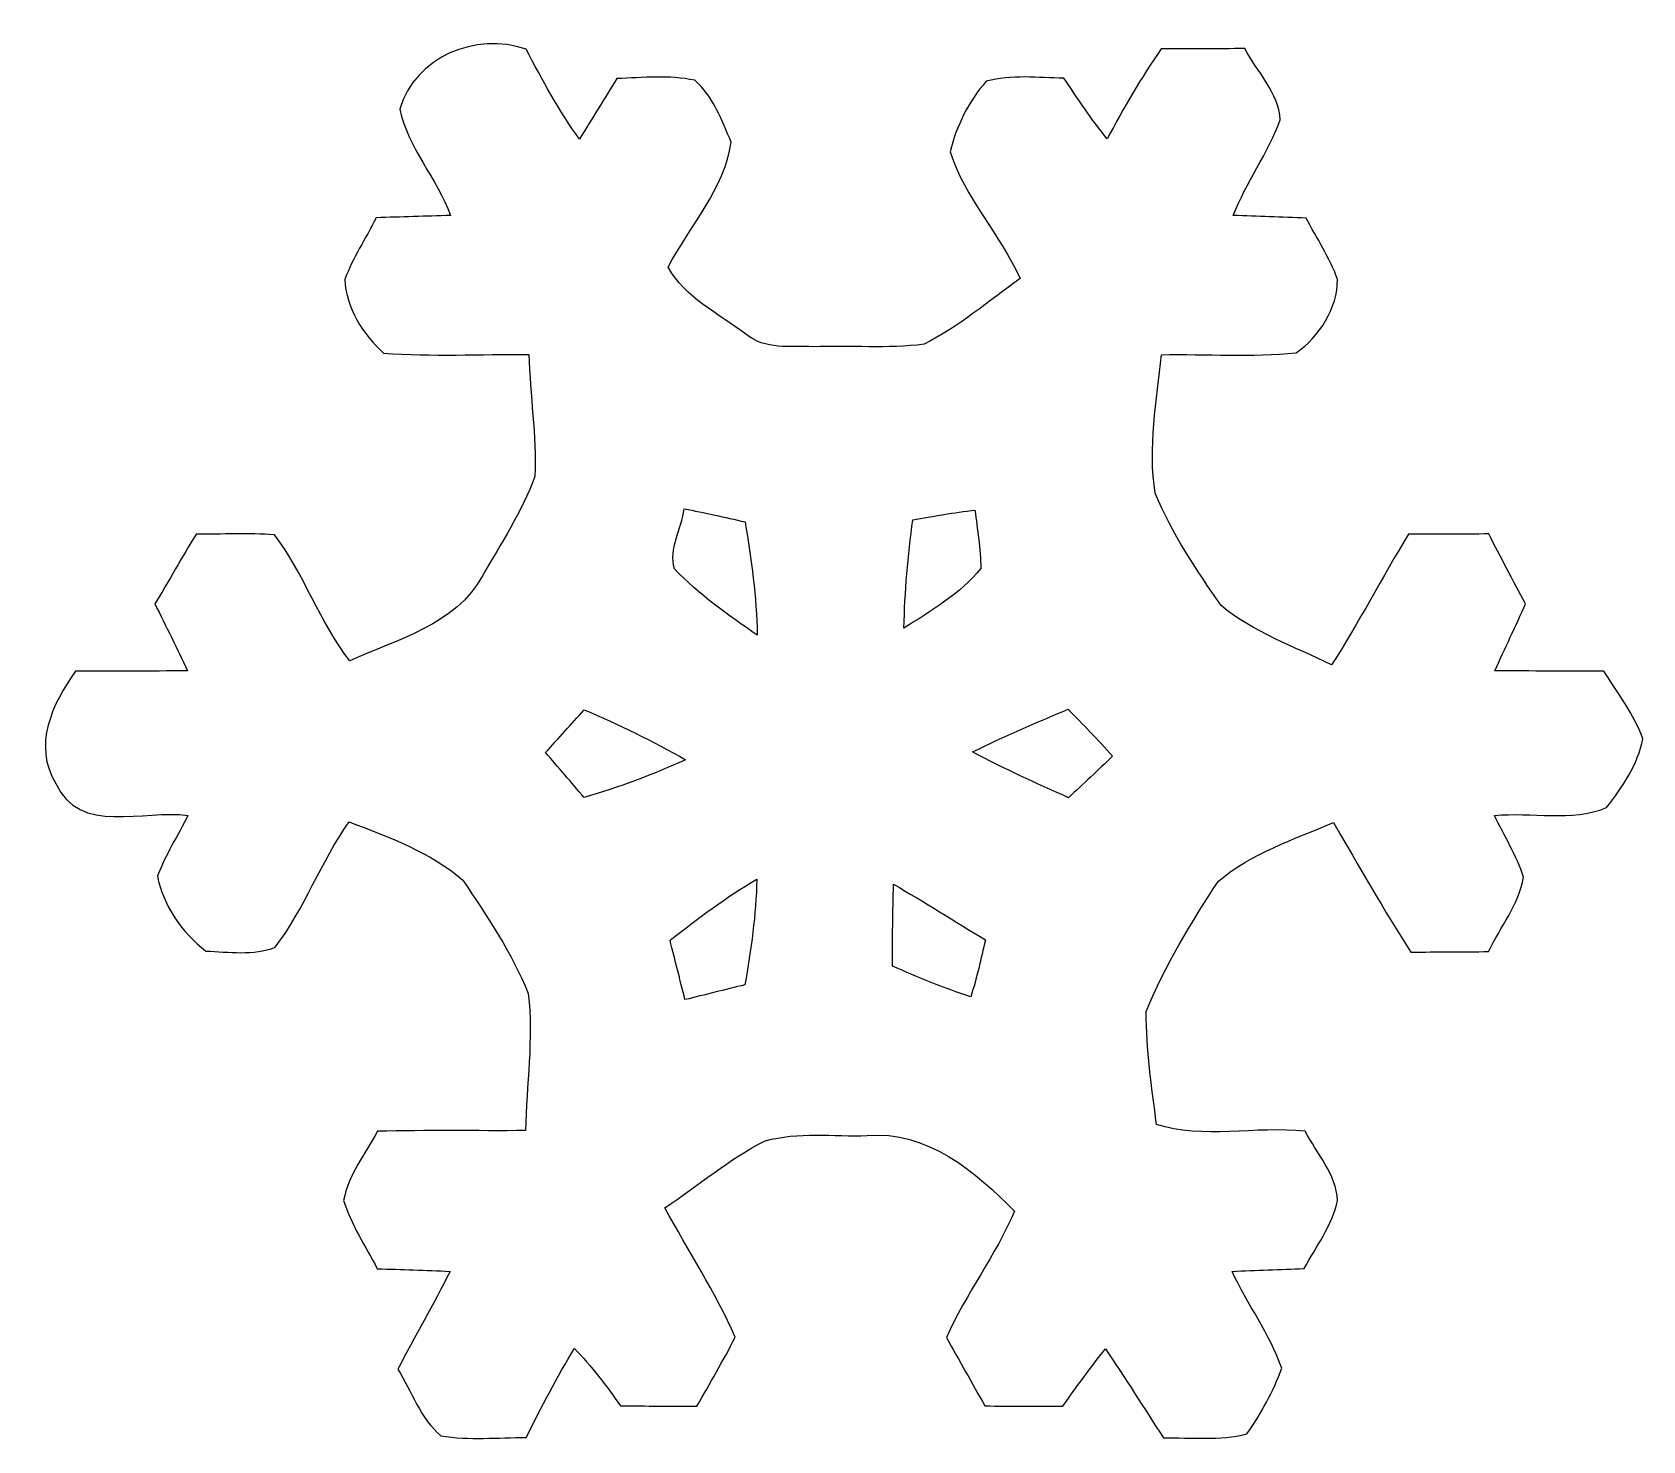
# Model space of a CAD drawing. Header units: centimetres. Extents: x -12.4 to 12.4, y -13.3 to 13.3.
# Drawn here: x -12.4 to -6.99, y -13.33 to -8.6 of the extents above; entities that cross this region are included whole.
import ezdxf

# ---------------------------------------------------------------- set-up
doc = ezdxf.new("R2010")
doc.units = ezdxf.units.CM
doc.header["$MEASUREMENT"] = 0
doc.layers.add('Camada 1', color=7, linetype='Continuous')

msp = doc.modelspace()

# ---------------------------------------------------------------- linework, layer by layer
at = {"layer": 'Camada 1', "color": 156}
for points, knots in [([(-11.164, -8.85542), (-11.11037, -8.67692), (-10.90965, -8.59649), (-10.73925, -8.65328), (-10.73925, -8.65328), (-10.68492, -8.757), (-10.62919, -8.86071), (-10.56005, -8.95561), (-10.56005, -8.95561), (-10.51736, -8.88824), (-10.47608, -8.82015), (-10.43481, -8.75242), (-10.43481, -8.75242), (-10.34768, -8.74959), (-10.25877, -8.73972), (-10.1727, -8.75805), (-10.1727, -8.75805), (-10.11201, -8.81167), (-10.08168, -8.89246), (-10.05063, -8.96584), (-10.05063, -8.96584), (-10.07286, -9.12388), (-10.18998, -9.24806), (-10.2623, -9.38635), (-10.2623, -9.38635), (-10.20621, -9.48796), (-10.09156, -9.54263), (-10.00089, -9.61143), (-10.00089, -9.61143), (-9.93704, -9.6647), (-9.85131, -9.65059), (-9.77477, -9.65341), (-9.77477, -9.65341), (-9.65059, -9.64952), (-9.5257, -9.66011), (-9.40258, -9.6453), (-9.40258, -9.6453), (-9.28616, -9.58568), (-9.18492, -9.501), (-9.08014, -9.4241), (-9.08014, -9.4241), (-9.14682, -9.27593), (-9.26605, -9.15317), (-9.31474, -8.99829), (-9.31474, -8.99829), (-9.29393, -8.91151), (-9.25265, -8.82826), (-9.19339, -8.76158), (-9.19339, -8.76158), (-9.10872, -8.7376), (-9.01911, -8.7503), (-8.93233, -8.75064), (-8.93233, -8.75064), (-8.88682, -8.82049), (-8.83955, -8.88965), (-8.78734, -8.95526), (-8.78734, -8.95526), (-8.7323, -8.85119), (-8.67304, -8.74959), (-8.60565, -8.65292), (-8.60565, -8.65292), (-8.51182, -8.65222), (-8.41833, -8.65222), (-8.32449, -8.65152), (-8.32449, -8.65152), (-8.28428, -8.72983), (-8.21019, -8.80004), (-8.20596, -8.89105), (-8.20596, -8.89105), (-8.24723, -9.00324), (-8.32026, -9.10061), (-8.36365, -9.21244), (-8.36365, -9.21244), (-8.28216, -9.21526), (-8.20067, -9.21773), (-8.11882, -9.22126), (-8.11882, -9.22126), (-8.08284, -9.28899), (-8.04015, -9.35389), (-8.01334, -9.42693), (-8.01334, -9.42693), (-8.01334, -9.52534), (-8.07367, -9.61777), (-8.15199, -9.67422), (-8.15199, -9.67422), (-8.30227, -9.68869), (-8.45361, -9.67739), (-8.60459, -9.68058), (-8.60459, -9.68058), (-8.62083, -9.83473), (-8.65081, -9.99172), (-8.62576, -10.14623), (-8.62576, -10.14623), (-8.57002, -10.281), (-8.48713, -10.40377), (-8.40457, -10.52335), (-8.40457, -10.52335), (-8.29627, -10.61437), (-8.15833, -10.66024), (-8.0331, -10.72303), (-8.0331, -10.72303), (-7.94138, -10.5798), (-7.86411, -10.42846), (-7.77487, -10.28381), (-7.77487, -10.28381), (-7.68526, -10.28381), (-7.59495, -10.28347), (-7.505, -10.28276), (-7.505, -10.28276), (-7.46512, -10.36143), (-7.42385, -10.43939), (-7.38152, -10.51736), (-7.38152, -10.51736), (-7.41503, -10.59249), (-7.45067, -10.66694), (-7.48454, -10.74242), (-7.48454, -10.74242), (-7.36247, -10.74349), (-7.24076, -10.7442), (-7.1187, -10.74349), (-7.1187, -10.74349), (-7.07284, -10.81758), (-7.0171, -10.88777), (-6.98782, -10.97104), (-6.98782, -10.97104), (-7.00405, -11.05782), (-7.0566, -11.13367), (-7.10952, -11.20245), (-7.10952, -11.20245), (-7.22806, -11.25078), (-7.36141, -11.21728), (-7.48629, -11.22856), (-7.48629, -11.22856), (-7.45384, -11.29736), (-7.41186, -11.36261), (-7.38823, -11.43599), (-7.38823, -11.43599), (-7.40445, -11.52771), (-7.46619, -11.60356), (-7.50605, -11.68646), (-7.50605, -11.68646), (-7.59319, -11.68681), (-7.68032, -11.68717), (-7.7671, -11.68822), (-7.7671, -11.68822), (-7.85812, -11.5457), (-7.94243, -11.39895), (-8.02675, -11.25255), (-8.02675, -11.25255), (-8.15975, -11.30828), (-8.30192, -11.35661), (-8.41375, -11.44939), (-8.41375, -11.44939), (-8.50477, -11.58909), (-8.59402, -11.73302), (-8.65611, -11.8879), (-8.65611, -11.8879), (-8.65681, -12.0149), (-8.63741, -12.1412), (-8.62153, -12.26714), (-8.62153, -12.26714), (-8.46807, -12.31759), (-8.28674, -12.27208), (-8.12235, -12.29006), (-8.12235, -12.29006), (-8.08214, -12.36486), (-8.01863, -12.43471), (-8.01299, -12.5229), (-8.01299, -12.5229), (-8.03239, -12.60615), (-8.08425, -12.67741), (-8.12553, -12.7515), (-8.12553, -12.7515), (-8.20632, -12.75467), (-8.28709, -12.75715), (-8.36788, -12.76103), (-8.36788, -12.76103), (-8.31673, -12.87144), (-8.24089, -12.97057), (-8.20102, -13.08664), (-8.20102, -13.08664), (-8.22924, -13.16496), (-8.27016, -13.23869), (-8.31779, -13.30749), (-8.31779, -13.30749), (-8.40951, -13.33041), (-8.50512, -13.31911), (-8.59825, -13.32052), (-8.59825, -13.32052), (-8.66316, -13.22069), (-8.72666, -13.12016), (-8.79263, -13.02137), (-8.79263, -13.02137), (-8.84342, -13.08311), (-8.88964, -13.14874), (-8.93621, -13.21364), (-8.93621, -13.21364), (-9.0237, -13.21399), (-9.11083, -13.21399), (-9.19832, -13.21328), (-9.19832, -13.21328), (-9.24101, -13.13638), (-9.28475, -13.05984), (-9.32744, -12.98327), (-9.32744, -12.98327), (-9.26218, -12.83582), (-9.16128, -12.7074), (-9.09884, -12.55923), (-9.09884, -12.55923), (-9.22725, -12.42659), (-9.39553, -12.28583), (-9.59308, -12.30453), (-9.59308, -12.30453), (-9.70738, -12.30841), (-9.82486, -12.29184), (-9.93633, -12.32217), (-9.93633, -12.32217), (-10.05769, -12.3825), (-10.1607, -12.47315), (-10.27359, -12.5476), (-10.27359, -12.5476), (-10.19386, -12.69223), (-10.10355, -12.83124), (-10.03688, -12.98256), (-10.03688, -12.98256), (-10.07744, -13.06089), (-10.12119, -13.13744), (-10.16564, -13.21399), (-10.16564, -13.21399), (-10.25137, -13.21364), (-10.33674, -13.21364), (-10.42211, -13.21293), (-10.42211, -13.21293), (-10.46973, -13.14555), (-10.51983, -13.07958), (-10.57698, -13.02032), (-10.57698, -13.02032), (-10.63589, -13.11663), (-10.68846, -13.21717), (-10.7389, -13.31877), (-10.7389, -13.31877), (-10.83416, -13.31948), (-10.93082, -13.32934), (-11.02536, -13.31348), (-11.02536, -13.31348), (-11.09556, -13.25703), (-11.12273, -13.16355), (-11.17035, -13.08981), (-11.17035, -13.08981), (-11.11285, -12.97939), (-11.05005, -12.87215), (-10.99502, -12.76103), (-10.99502, -12.76103), (-11.07651, -12.75679), (-11.158, -12.75467), (-11.2395, -12.75221), (-11.2395, -12.75221), (-11.27901, -12.6767), (-11.32699, -12.60439), (-11.35238, -12.52255), (-11.35238, -12.52255), (-11.33687, -12.43612), (-11.27901, -12.36591), (-11.23879, -12.29006), (-11.23879, -12.29006), (-11.07298, -12.28619), (-10.90717, -12.28901), (-10.74102, -12.28794), (-10.74102, -12.28794), (-10.73855, -12.1345), (-10.71386, -11.97997), (-10.73255, -11.82722), (-10.73255, -11.82722), (-10.78582, -11.6907), (-10.87119, -11.56828), (-10.95162, -11.44622), (-10.95162, -11.44622), (-11.06099, -11.35274), (-11.20034, -11.30053), (-11.33404, -11.25044), (-11.33404, -11.25044), (-11.42929, -11.38344), (-11.48326, -11.54182), (-11.5824, -11.67165), (-11.5824, -11.67165), (-11.65577, -11.69987), (-11.73832, -11.68822), (-11.81522, -11.68435), (-11.81522, -11.68435), (-11.8946, -11.62368), (-11.95951, -11.53089), (-11.97786, -11.43175), (-11.97786, -11.43175), (-11.9507, -11.36085), (-11.90942, -11.29629), (-11.87555, -11.22856), (-11.87555, -11.22856), (-12.0216, -11.20739), (-12.2428, -11.29665), (-12.319, -11.12131), (-12.319, -11.12131), (-12.39872, -10.99361), (-12.33028, -10.85285), (-12.25373, -10.74384), (-12.25373, -10.74384), (-12.12779, -10.7442), (-12.0022, -10.7442), (-11.87661, -10.74242), (-11.87661, -10.74242), (-11.91189, -10.66658), (-11.94999, -10.59285), (-11.98633, -10.51806), (-11.98633, -10.51806), (-11.93976, -10.43975), (-11.89495, -10.36109), (-11.84839, -10.28347), (-11.84839, -10.28347), (-11.76055, -10.28381), (-11.67236, -10.27959), (-11.58451, -10.28559), (-11.58451, -10.28559), (-11.48468, -10.4161), (-11.43423, -10.57909), (-11.33157, -10.70926), (-11.33157, -10.70926), (-11.17282, -10.6359), (-10.97527, -10.58898), (-10.88637, -10.42317), (-10.88637, -10.42317), (-10.82286, -10.31451), (-10.75372, -10.20726), (-10.70963, -10.08909), (-10.70963, -10.08909), (-10.70468, -9.95221), (-10.7262, -9.81604), (-10.73008, -9.67916), (-10.73008, -9.67916), (-10.89271, -9.67846), (-11.05569, -9.68728), (-11.21798, -9.67493), (-11.21798, -9.67493), (-11.28783, -9.61319), (-11.34392, -9.52146), (-11.34886, -9.42764), (-11.34886, -9.42764), (-11.32098, -9.35496), (-11.2783, -9.28899), (-11.24267, -9.22019), (-11.24267, -9.22019), (-11.15942, -9.21737), (-11.07651, -9.21526), (-10.99326, -9.21208), (-10.99326, -9.21208), (-11.03947, -9.08826), (-11.13542, -8.98525), (-11.164, -8.85542)], [0, 0, 0, 0, 0.0111111, 0.0111111, 0.0111111, 0.0111111, 0.0222222, 0.0222222, 0.0222222, 0.0222222, 0.0333333, 0.0333333, 0.0333333, 0.0333333, 0.0444444, 0.0444444, 0.0444444, 0.0444444, 0.0555556, 0.0555556, 0.0555556, 0.0555556, 0.0666667, 0.0666667, 0.0666667, 0.0666667, 0.0777778, 0.0777778, 0.0777778, 0.0777778, 0.0888889, 0.0888889, 0.0888889, 0.0888889, 0.1, 0.1, 0.1, 0.1, 0.1111111, 0.1111111, 0.1111111, 0.1111111, 0.1222222, 0.1222222, 0.1222222, 0.1222222, 0.1333333, 0.1333333, 0.1333333, 0.1333333, 0.1444444, 0.1444444, 0.1444444, 0.1444444, 0.1555556, 0.1555556, 0.1555556, 0.1555556, 0.1666667, 0.1666667, 0.1666667, 0.1666667, 0.1777778, 0.1777778, 0.1777778, 0.1777778, 0.1888889, 0.1888889, 0.1888889, 0.1888889, 0.2, 0.2, 0.2, 0.2, 0.2111111, 0.2111111, 0.2111111, 0.2111111, 0.2222222, 0.2222222, 0.2222222, 0.2222222, 0.2333333, 0.2333333, 0.2333333, 0.2333333, 0.2444444, 0.2444444, 0.2444444, 0.2444444, 0.2555556, 0.2555556, 0.2555556, 0.2555556, 0.2666667, 0.2666667, 0.2666667, 0.2666667, 0.2777778, 0.2777778, 0.2777778, 0.2777778, 0.2888889, 0.2888889, 0.2888889, 0.2888889, 0.3, 0.3, 0.3, 0.3, 0.3111111, 0.3111111, 0.3111111, 0.3111111, 0.3222222, 0.3222222, 0.3222222, 0.3222222, 0.3333333, 0.3333333, 0.3333333, 0.3333333, 0.3444444, 0.3444444, 0.3444444, 0.3444444, 0.3555556, 0.3555556, 0.3555556, 0.3555556, 0.3666667, 0.3666667, 0.3666667, 0.3666667, 0.3777778, 0.3777778, 0.3777778, 0.3777778, 0.3888889, 0.3888889, 0.3888889, 0.3888889, 0.4, 0.4, 0.4, 0.4, 0.4111111, 0.4111111, 0.4111111, 0.4111111, 0.4222222, 0.4222222, 0.4222222, 0.4222222, 0.4333333, 0.4333333, 0.4333333, 0.4333333, 0.4444444, 0.4444444, 0.4444444, 0.4444444, 0.4555556, 0.4555556, 0.4555556, 0.4555556, 0.4666667, 0.4666667, 0.4666667, 0.4666667, 0.4777778, 0.4777778, 0.4777778, 0.4777778, 0.4888889, 0.4888889, 0.4888889, 0.4888889, 0.5, 0.5, 0.5, 0.5, 0.5111111, 0.5111111, 0.5111111, 0.5111111, 0.5222222, 0.5222222, 0.5222222, 0.5222222, 0.5333333, 0.5333333, 0.5333333, 0.5333333, 0.5444444, 0.5444444, 0.5444444, 0.5444444, 0.5555556, 0.5555556, 0.5555556, 0.5555556, 0.5666667, 0.5666667, 0.5666667, 0.5666667, 0.5777778, 0.5777778, 0.5777778, 0.5777778, 0.5888889, 0.5888889, 0.5888889, 0.5888889, 0.6, 0.6, 0.6, 0.6, 0.6111111, 0.6111111, 0.6111111, 0.6111111, 0.6222222, 0.6222222, 0.6222222, 0.6222222, 0.6333333, 0.6333333, 0.6333333, 0.6333333, 0.6444444, 0.6444444, 0.6444444, 0.6444444, 0.6555556, 0.6555556, 0.6555556, 0.6555556, 0.6666667, 0.6666667, 0.6666667, 0.6666667, 0.6777778, 0.6777778, 0.6777778, 0.6777778, 0.6888889, 0.6888889, 0.6888889, 0.6888889, 0.7, 0.7, 0.7, 0.7, 0.7111111, 0.7111111, 0.7111111, 0.7111111, 0.7222222, 0.7222222, 0.7222222, 0.7222222, 0.7333333, 0.7333333, 0.7333333, 0.7333333, 0.7444444, 0.7444444, 0.7444444, 0.7444444, 0.7555556, 0.7555556, 0.7555556, 0.7555556, 0.7666667, 0.7666667, 0.7666667, 0.7666667, 0.7777778, 0.7777778, 0.7777778, 0.7777778, 0.7888889, 0.7888889, 0.7888889, 0.7888889, 0.8, 0.8, 0.8, 0.8, 0.8111111, 0.8111111, 0.8111111, 0.8111111, 0.8222222, 0.8222222, 0.8222222, 0.8222222, 0.8333333, 0.8333333, 0.8333333, 0.8333333, 0.8444444, 0.8444444, 0.8444444, 0.8444444, 0.8555556, 0.8555556, 0.8555556, 0.8555556, 0.8666667, 0.8666667, 0.8666667, 0.8666667, 0.8777778, 0.8777778, 0.8777778, 0.8777778, 0.8888889, 0.8888889, 0.8888889, 0.8888889, 0.9, 0.9, 0.9, 0.9, 0.9111111, 0.9111111, 0.9111111, 0.9111111, 0.9222222, 0.9222222, 0.9222222, 0.9222222, 0.9333333, 0.9333333, 0.9333333, 0.9333333, 0.9444444, 0.9444444, 0.9444444, 0.9444444, 0.9555556, 0.9555556, 0.9555556, 0.9555556, 0.9666667, 0.9666667, 0.9666667, 0.9666667, 0.9777778, 0.9777778, 0.9777778, 0.9777778, 1, 1, 1, 1]), ([(-10.20833, -10.19844), (-10.20833, -10.19844), (-10.20833, -10.19844), (-10.20833, -10.19844), (-10.20833, -10.19844), (-10.21715, -10.26478), (-10.26125, -10.33285), (-10.24078, -10.40024), (-10.24078, -10.40024), (-10.15894, -10.48666), (-10.06051, -10.55511), (-9.96279, -10.62284), (-9.96279, -10.62284), (-9.96526, -10.49479), (-9.9829, -10.36813), (-10.00372, -10.24254), (-10.00372, -10.24254), (-10.0718, -10.22631), (-10.13988, -10.21115), (-10.20833, -10.19844)], [0, 0, 0, 0, 0.1666667, 0.1666667, 0.1666667, 0.1666667, 0.3333333, 0.3333333, 0.3333333, 0.3333333, 0.5, 0.5, 0.5, 0.5, 0.6666667, 0.6666667, 0.6666667, 0.6666667, 1, 1, 1, 1]), ([(-9.44068, -10.23513), (-9.44068, -10.23513), (-9.44068, -10.23513), (-9.44068, -10.23513), (-9.44068, -10.23513), (-9.4562, -10.35578), (-9.4675, -10.4775), (-9.46996, -10.59956), (-9.46996, -10.59956), (-9.37895, -10.54028), (-9.28017, -10.48419), (-9.21208, -10.39847), (-9.21208, -10.39847), (-9.21208, -10.33251), (-9.22372, -10.26759), (-9.23148, -10.20268), (-9.23148, -10.20268), (-9.30168, -10.2115), (-9.37118, -10.22208), (-9.44068, -10.23513)], [0, 0, 0, 0, 0.1666667, 0.1666667, 0.1666667, 0.1666667, 0.3333333, 0.3333333, 0.3333333, 0.3333333, 0.5, 0.5, 0.5, 0.5, 0.6666667, 0.6666667, 0.6666667, 0.6666667, 1, 1, 1, 1]), ([(-10.674, -11.01724), (-10.674, -11.01724), (-10.674, -11.01724), (-10.674, -11.01724), (-10.674, -11.01724), (-10.63096, -11.06769), (-10.58757, -11.11778), (-10.54452, -11.16858), (-10.54452, -11.16858), (-10.42811, -11.13367), (-10.31416, -11.09239), (-10.20374, -11.04159), (-10.20374, -11.04159), (-10.31381, -10.97845), (-10.42811, -10.92341), (-10.54417, -10.87332), (-10.54417, -10.87332), (-10.58757, -10.92129), (-10.6306, -10.96926), (-10.674, -11.01724)], [0, 0, 0, 0, 0.1666667, 0.1666667, 0.1666667, 0.1666667, 0.3333333, 0.3333333, 0.3333333, 0.3333333, 0.5, 0.5, 0.5, 0.5, 0.6666667, 0.6666667, 0.6666667, 0.6666667, 1, 1, 1, 1]), ([(-9.23924, -11.01514), (-9.23924, -11.01514), (-9.23924, -11.01514), (-9.23924, -11.01514), (-9.23924, -11.01514), (-9.13482, -11.07227), (-9.02582, -11.1199), (-8.91751, -11.16929), (-8.91751, -11.16929), (-8.86742, -11.12307), (-8.81803, -11.07651), (-8.769, -11.02959), (-8.769, -11.02959), (-8.81732, -10.97562), (-8.86777, -10.92341), (-8.91857, -10.87191), (-8.91857, -10.87191), (-9.02652, -10.91671), (-9.13411, -10.96327), (-9.23924, -11.01514)], [0, 0, 0, 0, 0.1666667, 0.1666667, 0.1666667, 0.1666667, 0.3333333, 0.3333333, 0.3333333, 0.3333333, 0.5, 0.5, 0.5, 0.5, 0.6666667, 0.6666667, 0.6666667, 0.6666667, 1, 1, 1, 1]), ([(-10.25595, -11.64836), (-10.25595, -11.64836), (-10.25595, -11.64836), (-10.25595, -11.64836), (-10.25595, -11.64836), (-10.23937, -11.71468), (-10.22208, -11.78102), (-10.20586, -11.84768), (-10.20586, -11.84768), (-10.13847, -11.83181), (-10.07145, -11.81417), (-10.00407, -11.79795), (-10.00407, -11.79795), (-9.98431, -11.68047), (-9.96632, -11.56229), (-9.96456, -11.44305), (-9.96456, -11.44305), (-10.06756, -11.50338), (-10.16247, -11.57534), (-10.25595, -11.64836)], [0, 0, 0, 0, 0.1666667, 0.1666667, 0.1666667, 0.1666667, 0.3333333, 0.3333333, 0.3333333, 0.3333333, 0.5, 0.5, 0.5, 0.5, 0.6666667, 0.6666667, 0.6666667, 0.6666667, 1, 1, 1, 1]), ([(-9.50488, -11.45998), (-9.50488, -11.45998), (-9.50488, -11.45998), (-9.50488, -11.45998), (-9.50488, -11.45998), (-9.50771, -11.55171), (-9.50841, -11.64342), (-9.50877, -11.73551), (-9.50877, -11.73551), (-9.42199, -11.77183), (-9.3359, -11.81028), (-9.2456, -11.83781), (-9.2456, -11.83781), (-9.22478, -11.775), (-9.21173, -11.71046), (-9.19656, -11.6466), (-9.19656, -11.6466), (-9.29957, -11.58487), (-9.40082, -11.51995), (-9.50488, -11.45998)], [0, 0, 0, 0, 0.1666667, 0.1666667, 0.1666667, 0.1666667, 0.3333333, 0.3333333, 0.3333333, 0.3333333, 0.5, 0.5, 0.5, 0.5, 0.6666667, 0.6666667, 0.6666667, 0.6666667, 1, 1, 1, 1])]:
    msp.add_open_spline(points, degree=3, knots=knots, dxfattribs=at)

doc.saveas('drawing.dxf')
